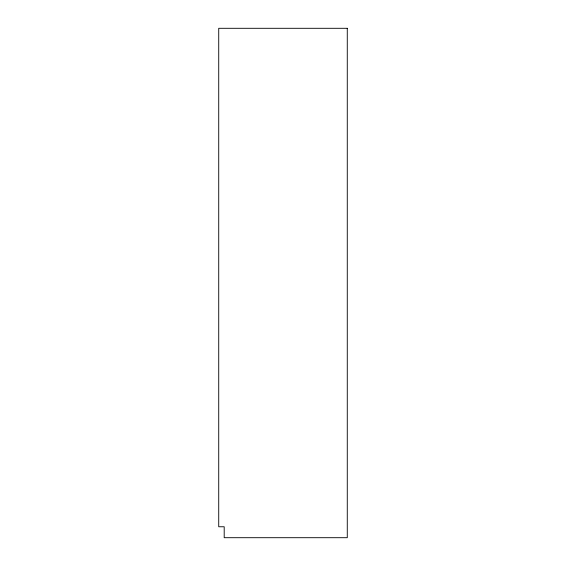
<?xml version="1.0" encoding="UTF-8"?>
<svg xmlns="http://www.w3.org/2000/svg" width="566" height="566" viewBox="0 0 566 566"><rect width="100%" height="100%" fill="white"/><g stroke="black" fill="none" stroke-linecap="round" stroke-linejoin="round"><path stroke-width="0.85" d="M347.276 28.3L218.724 28.3L218.724 526.762L224.2 526.762L224.2 537.7L347.276 537.7L347.276 28.3"/></g></svg>
